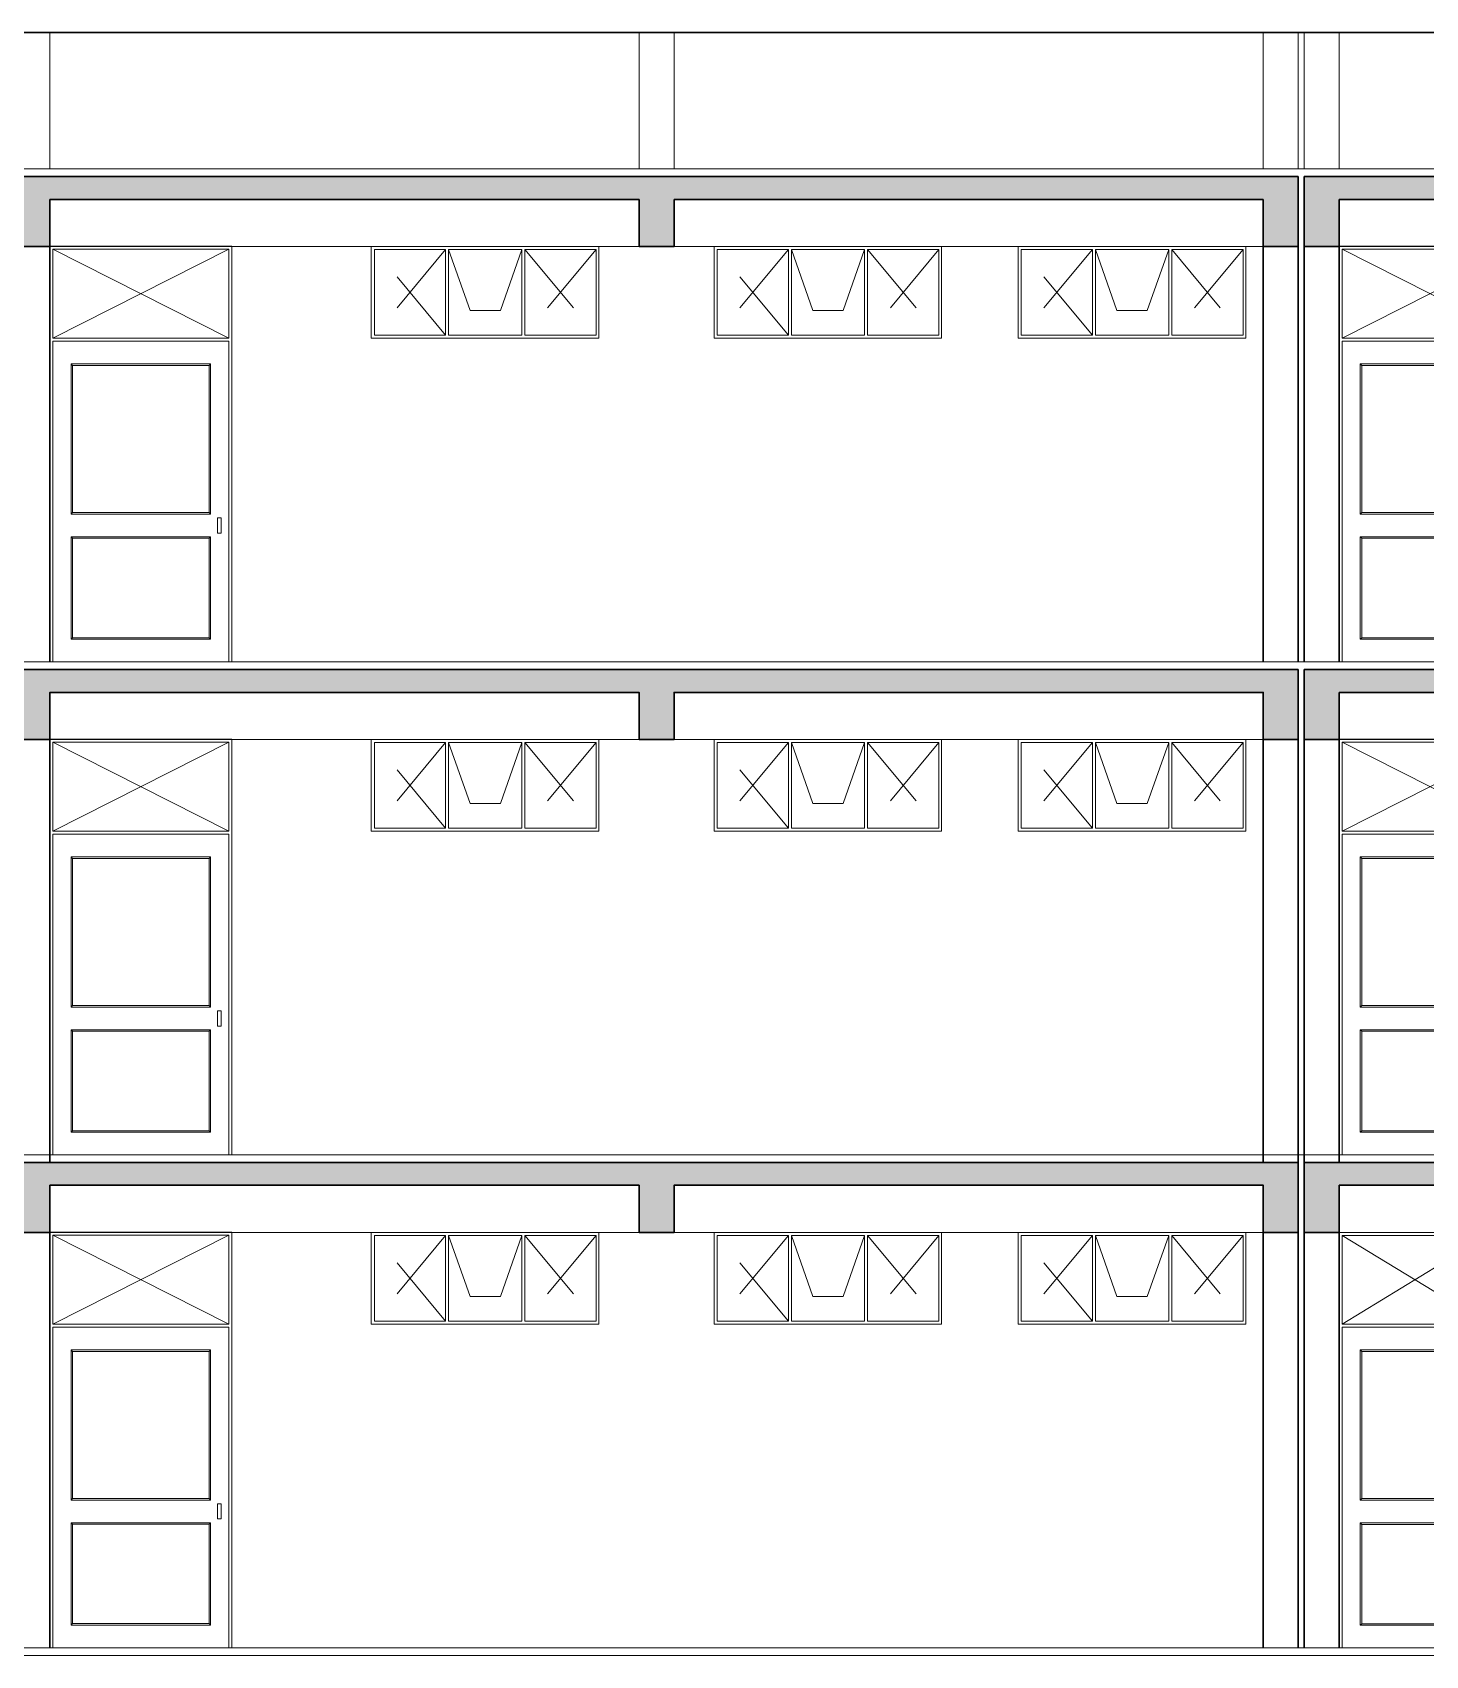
# Model space of a CAD drawing. Header units: metres. Extents: x 1545540 to 2027037, y 435419 to 693806.
# Drawn here: x 1994122 to 2003307, y 506841 to 517540 of the extents above; entities that cross this region are included whole.
import ezdxf

# ---------------------------------------------------------------- set-up
doc = ezdxf.new("R2010")
doc.units = ezdxf.units.M
doc.header["$LTSCALE"] = 1000
doc.linetypes.add('DASHED', pattern=[0.75, 0.5, -0.25])
doc.layers.add('almu. door', color=7, linetype='Continuous', lineweight=13, true_color=0x9ea9ad)
for name, color, linetype, lineweight in [('coloum hatch', 254, 'Continuous', 9), ('Column', 252, 'Continuous', 30), ('Door', 54, 'Continuous', 13), ('elevation', 1, 'Continuous', 13), ('elevation-2', 1, 'Continuous', 5), ('FLOOR FINISH', 10, 'Continuous', 15), ('Hatch', 8, 'Continuous', 13), ('SLAB', 5, 'Continuous', 30), ('Ventilator', 6, 'DASHED', 18), ('Wall', 7, 'Continuous', 30), ('wall l', 7, 'Continuous', 20)]:
    doc.layers.add(name, color=color, linetype=linetype, lineweight=lineweight)
pattern_1 = [(130, (5654835.2, 949344.85), (-215.178055, -18.8256405), [22.5, -247.5]), (185, (5654835.2, 949344.85), (41.6254, 225.65764), [18, -198]), (79.5486, (5654817.26, 949343.28), (-173.552814, 206.831863), [19.122057, -210.342634]), (133.8158, (5654835.2, 949404.85), (-320.172315, -49.655704), [33.75, -371.25]), (83.3644, (5654808.5, 949400.7), (-280.398812, 292.23536), [28.683086, -315.5139]), (188.8158, (5654835.2, 949404.85), (-280.398583, 292.23558), [27, -297]), (159, (5654805.2, 949389.85), (-179.072116, -120.785667), [22.5, -247.5]), (214, (5654805.2, 949389.85), (-72.9946, 217.545013), [18, -198]), (108.5486, (5654790.27, 949379.78), (-252.066789, 96.759149), [19.122057, -210.342634]), (142.5, (5654835.2, 949344.85), (-3.6479566, 99.8681561), [0, -195.6, 0, -201, 0, -198.75]), (172.5, (5654835.2, 949344.85), (-78.9208612, 118.3235135), [0, -114.6, 0, -191.1, 0, -75.75]), (212.5, (5654902.1, 949344.85), (-160.1467308, -6.7664615), [0, -75, 0, -234, 0, -310.5]), (222.5, (5654932.1, 949344.85), (-174.955851, 30.0314947), [0, -97.5, 0, -155.4, 0, -220.5])]

# ---------------------------------------------------------------- blocks, each defined once
blk = doc.blocks.new('Door')
at = {"layer": 'Door', "ltscale": 0.05}
for p, q in [((3648.704, 298.371), (3648.704, 301.111)), ((3648.704, 301.111), (3649.904, 301.111)), ((3648.724, 300.506), (3648.724, 301.091)), ((3648.724, 301.091), (3649.884, 301.091)), ((3648.724, 301.091), (3649.884, 300.506)), ((3649.884, 301.091), (3648.724, 300.506)), ((3649.884, 300.506), (3649.884, 301.091)), ((3649.904, 301.111), (3649.904, 298.371)), ((3649.904, 300.506), (3649.904, 301.071)), ((3649.884, 300.506), (3648.724, 300.506)), ((3649.884, 300.486), (3648.724, 300.486)), ((3649.764, 300.336), (3648.844, 300.336)), ((3648.844, 300.336), (3648.854, 300.326)), ((3649.754, 300.326), (3648.854, 300.326)), ((3649.754, 300.326), (3649.764, 300.336)), ((3648.854, 299.356), (3648.844, 299.346)), ((3648.844, 299.346), (3649.764, 299.346)), ((3648.854, 299.356), (3649.754, 299.356)), ((3649.754, 299.356), (3649.764, 299.346)), ((3648.844, 299.196), (3649.764, 299.196)), ((3648.854, 299.186), (3648.844, 299.196)), ((3648.854, 299.186), (3649.754, 299.186)), ((3649.754, 299.186), (3649.764, 299.196)), ((3648.854, 298.531), (3648.844, 298.521)), ((3649.764, 298.521), (3648.844, 298.521)), ((3649.754, 298.531), (3648.854, 298.531)), ((3649.754, 298.531), (3649.764, 298.521)), ((3649.904, 298.371), (3648.704, 298.371))]:
    blk.add_line(p, q, dxfattribs=at)
for points in [[(3648.724, 300.486), (3648.724, 298.371)], [(3649.884, 298.371), (3649.884, 300.486)], [(3648.844, 300.336), (3648.844, 299.346)], [(3648.854, 300.326), (3648.854, 299.356)], [(3649.754, 299.356), (3649.754, 300.326)], [(3649.764, 299.346), (3649.764, 300.336)], [(3648.844, 299.196), (3648.844, 298.521)], [(3648.854, 299.186), (3648.854, 298.531)], [(3649.754, 298.531), (3649.754, 299.186)], [(3649.764, 298.521), (3649.764, 299.196)]]:
    blk.add_lwpolyline(points, dxfattribs=at)
blk.add_lwpolyline([(3648.774, 299.321), (3648.799, 299.321), (3648.799, 299.221), (3648.774, 299.221)], close=True, dxfattribs=at)
blk = doc.blocks.new('tytu')
at = {"layer": 'almu. door', "ltscale": 0.05}
for p, q in [((3155.584, -596.056), (3155.584, -595.471)), ((3155.584, -595.471), (3156.544, -595.471)), ((3155.584, -595.471), (3156.544, -596.056)), ((3156.544, -595.471), (3155.584, -596.056)), ((3156.544, -596.056), (3156.544, -595.471)), ((3156.564, -595.451), (3156.564, -597.821)), ((3156.564, -596.056), (3156.564, -595.491)), ((3156.544, -596.056), (3155.584, -596.056)), ((3156.544, -596.076), (3155.584, -596.076)), ((3156.424, -596.226), (3155.704, -596.226)), ((3155.704, -596.226), (3155.714, -596.236)), ((3156.414, -596.236), (3155.714, -596.236)), ((3156.414, -596.236), (3156.424, -596.226)), ((3155.714, -597.206), (3155.704, -597.216)), ((3155.704, -597.216), (3156.424, -597.216)), ((3155.714, -597.206), (3156.414, -597.206)), ((3156.414, -597.206), (3156.424, -597.216)), ((3155.704, -597.366), (3156.424, -597.366)), ((3155.714, -597.376), (3155.704, -597.366)), ((3155.714, -597.376), (3156.414, -597.376)), ((3156.414, -597.376), (3156.424, -597.366)), ((3155.714, -598.031), (3155.704, -598.041)), ((3156.424, -598.041), (3155.704, -598.041)), ((3156.414, -598.031), (3155.714, -598.031)), ((3156.414, -598.031), (3156.424, -598.041)), ((3156.564, -598.19), (3155.564, -598.19))]:
    blk.add_line(p, q, dxfattribs=at)
for points in [[(3156.564, -595.451), (3155.564, -595.451), (3155.564, -598.19)], [(3156.564, -598.19), (3156.564, -596.031)], [(3155.584, -596.076), (3155.584, -598.19)], [(3156.544, -598.19), (3156.544, -596.076)], [(3155.704, -596.226), (3155.704, -597.216)], [(3155.714, -596.236), (3155.714, -597.206)], [(3156.414, -597.206), (3156.414, -596.236)], [(3156.424, -597.216), (3156.424, -596.226)], [(3155.704, -597.366), (3155.704, -598.041)], [(3155.714, -597.376), (3155.714, -598.031)], [(3156.414, -598.031), (3156.414, -597.376)], [(3156.424, -598.041), (3156.424, -597.366)]]:
    blk.add_lwpolyline(points, dxfattribs=at)
blk.add_lwpolyline([(3156.494, -597.241), (3156.469, -597.241), (3156.469, -597.341), (3156.494, -597.341)], close=True, dxfattribs=at)

msp = doc.modelspace()

# ---------------------------------------------------------------- hatches: boundary and pattern name
at = {"layer": 'Hatch', "ltscale": 0.05}
h = msp.add_hatch(dxfattribs=at)
h.set_pattern_fill('AR-CONC', color=256, scale=30, style=0)
h.set_pattern_definition(pattern_1)
h.paths.add_polyline_path([(1961087.1851, 516590.4103), (1981892.1851, 516590.4103), (1998352.1851, 516590.4103), (2002467.1851, 516590.4103), (2002467.1851, 516130.4103), (2002237.1851, 516130.4103), (2002237.1851, 516440.4103), (1998352.1851, 516440.4103), (1998352.1851, 516130.4103), (1998122.1851, 516130.4103), (1998122.1851, 516440.4103), (1994237.1851, 516440.4103), (1994237.1851, 516130.4103), (1994007.1851, 516130.4103), (1994007.1851, 516440.4103), (1990122.1851, 516440.4103), (1990122.1851, 516130.4103), (1989892.1851, 516130.4103), (1989892.1851, 516440.4103), (1986007.1851, 516440.4103), (1986007.1851, 516130.4103), (1985777.1851, 516130.4103), (1985777.1851, 516440.4103), (1981892.1851, 516440.4103), (1981892.1851, 516130.4103), (1981662.1851, 516130.4103), (1981662.1851, 516440.4103), (1977777.1851, 516440.4103), (1977777.1851, 516130.4103), (1977547.1851, 516130.4103), (1977547.1851, 516440.4103), (1973662.1851, 516440.4103), (1973662.1851, 516130.4103), (1973432.1851, 516130.4103), (1973432.1851, 516440.4103), (1969547.1851, 516440.4103), (1969547.1851, 516130.4103), (1969317.1851, 516130.4103), (1969317.1851, 516440.4103), (1965432.1851, 516440.4103), (1965432.1851, 516130.4103), (1965202.1851, 516130.4103), (1965202.1851, 516440.4103), (1961316.2869, 516440.4103), (1961316.2869, 516060.2694), (1961087.1851, 516060.2694)])
h = msp.add_hatch(dxfattribs=at)
h.set_pattern_fill('AR-CONC', color=256, scale=30, style=0)
h.set_pattern_definition(pattern_1)
h.paths.add_polyline_path([(2002507.1851, 516590.4103), (2019196.2869, 516590.4103), (2019196.2869, 516230.5512), (2019796.2869, 516205.5512), (2019796.2869, 516130.5512), (2019196.2869, 516130.5512), (2019196.2869, 516130.4103), (2018966.2869, 516130.4103), (2018966.2869, 516440.4103), (2015081.2869, 516440.4103), (2015081.2869, 516130.4103), (2014851.2869, 516130.4103), (2014851.2869, 516440.4103), (2010966.2869, 516440.4103), (2010966.2869, 516130.4103), (2010736.2869, 516130.4103), (2010736.2869, 516440.4103), (2006851.2869, 516440.4103), (2006851.2869, 516130.4103), (2006621.2869, 516130.4103), (2006621.2869, 516440.4103), (2002737.1851, 516440.4103), (2002737.1851, 516130.4103), (2002507.1851, 516130.4103)])
h = msp.add_hatch(dxfattribs=at)
h.set_pattern_fill('AR-CONC', color=256, scale=30, style=0)
h.set_pattern_definition([(130, (5654835.2, 962917.68), (-215.178055, -18.8256405), [22.5, -247.5]), (185, (5654835.2, 962917.68), (41.6254, 225.65764), [18, -198]), (79.5486, (5654817.26, 962916.11), (-173.552814, 206.831863), [19.122057, -210.342634]), (133.8158, (5654835.2, 962977.68), (-320.172315, -49.655704), [33.75, -371.25]), (83.3644, (5654808.5, 962973.54), (-280.398812, 292.23536), [28.683086, -315.5139]), (188.8158, (5654835.2, 962977.68), (-280.398583, 292.23558), [27, -297]), (159, (5654805.2, 962962.68), (-179.072116, -120.785667), [22.5, -247.5]), (214, (5654805.2, 962962.68), (-72.9946, 217.545013), [18, -198]), (108.5486, (5654790.27, 962952.62), (-252.066789, 96.759149), [19.122057, -210.342634]), (142.5, (5654835.2, 962917.68), (-3.6479566, 99.8681561), [0, -195.6, 0, -201, 0, -198.75]), (172.5, (5654835.2, 962917.68), (-78.9208612, 118.3235135), [0, -114.6, 0, -191.1, 0, -75.75]), (212.5, (5654902.1, 962917.68), (-160.1467308, -6.7664615), [0, -75, 0, -234, 0, -310.5]), (222.5, (5654932.1, 962917.68), (-174.955851, 30.0314947), [0, -97.5, 0, -155.4, 0, -220.5])])
h.paths.add_polyline_path([(1981892.1851, 513190.6183), (1981892.1851, 512880.6183), (1981662.1851, 512880.6183), (1981662.1851, 513190.6183), (1977777.1851, 513190.6183), (1977777.1851, 512880.6183), (1977547.1851, 512880.6183), (1977547.1851, 513190.6183), (1973662.1851, 513190.6183), (1973662.1851, 512880.6183), (1973432.1851, 512880.6183), (1973432.1851, 513190.6183), (1969547.1851, 513190.6183), (1969547.1851, 512880.6183), (1969317.1851, 512880.6183), (1969317.1851, 513190.6183), (1965432.1851, 513190.6183), (1965432.1851, 512880.6183), (1965202.1851, 512880.6183), (1965202.1851, 513190.6183), (1961317.1851, 513190.6183), (1961317.2081, 512810.4779), (1961087.2081, 512810.4779), (1961087.1851, 513340.6183), (1981892.1851, 513340.6183), (1998352.1851, 513340.6183), (2002467.1851, 513340.6183), (2002467.1851, 512880.6183), (2002237.1851, 512880.6183), (2002237.1851, 513190.6183), (1998352.1851, 513190.6183), (1998352.1851, 512880.6183), (1998122.1851, 512880.6183), (1998122.1851, 513190.6183), (1994237.1851, 513190.6183), (1994237.1851, 512880.6183), (1994007.1851, 512880.6183), (1994007.1851, 513190.6183), (1990122.1851, 513190.6183), (1990122.1851, 512880.6183), (1989892.1851, 512880.6183), (1989892.1851, 513190.6183), (1986007.1851, 513190.6183), (1986007.1851, 512880.6183), (1985777.1851, 512880.6183), (1985777.1851, 513190.6183)])
h = msp.add_hatch(dxfattribs=at)
h.set_pattern_fill('AR-CONC', color=256, scale=30, style=0)
h.set_pattern_definition(pattern_1)
h.paths.add_polyline_path([(2002507.1851, 513340.6183), (2019196.2869, 513340.6183), (2019196.2869, 512980.7592), (2019796.2869, 512955.7592), (2019796.2869, 512880.7592), (2019196.2869, 512880.7592), (2019196.2869, 512880.6183), (2018966.2869, 512880.6183), (2018966.2869, 513190.6183), (2015081.2869, 513190.6183), (2015081.2869, 512880.6183), (2014851.2869, 512880.6183), (2014851.2869, 513190.6183), (2010966.2869, 513190.6183), (2010966.2869, 512880.6183), (2010736.2869, 512880.6183), (2010736.2869, 513190.6183), (2006851.2869, 513190.6183), (2006851.2869, 512880.6183), (2006621.2869, 512880.6183), (2006621.2869, 513190.6183), (2002737.1851, 513190.6183), (2002737.1851, 512880.6183), (2002507.1851, 512880.6183)])
h = msp.add_hatch(dxfattribs=at)
h.set_pattern_fill('AR-CONC', color=256, scale=30, style=0)
h.set_pattern_definition([(130, (5654835.2, 959668.17), (-215.178055, -18.8256405), [22.5, -247.5]), (185, (5654835.2, 959668.17), (41.6254, 225.65764), [18, -198]), (79.5486, (5654817.26, 959666.6), (-173.552814, 206.831863), [19.122057, -210.342634]), (133.8158, (5654835.2, 959728.17), (-320.172315, -49.655704), [33.75, -371.25]), (83.3644, (5654808.5, 959724.03), (-280.398812, 292.23536), [28.683086, -315.5139]), (188.8158, (5654835.2, 959728.17), (-280.398583, 292.23558), [27, -297]), (159, (5654805.2, 959713.17), (-179.072116, -120.785667), [22.5, -247.5]), (214, (5654805.2, 959713.17), (-72.9946, 217.545013), [18, -198]), (108.5486, (5654790.27, 959703.1), (-252.066789, 96.759149), [19.122057, -210.342634]), (142.5, (5654835.2, 959668.17), (-3.6479566, 99.8681561), [0, -195.6, 0, -201, 0, -198.75]), (172.5, (5654835.2, 959668.17), (-78.9208612, 118.3235135), [0, -114.6, 0, -191.1, 0, -75.75]), (212.5, (5654902.1, 959668.17), (-160.1467308, -6.7664615), [0, -75, 0, -234, 0, -310.5]), (222.5, (5654932.1, 959668.17), (-174.955851, 30.0314947), [0, -97.5, 0, -155.4, 0, -220.5])])
h.paths.add_polyline_path([(1981892.1851, 509941.1075), (1981892.1851, 509631.1075), (1981662.1851, 509631.1075), (1981662.1851, 509941.1075), (1977777.1851, 509941.1075), (1977777.1851, 509631.1075), (1977547.1851, 509631.1075), (1977547.1851, 509941.1075), (1973662.1851, 509941.1075), (1973662.1851, 509631.1075), (1973432.1851, 509631.1075), (1973432.1851, 509941.1075), (1969547.1851, 509941.1075), (1969547.1851, 509631.1075), (1969317.1851, 509631.1075), (1969317.1851, 509941.1075), (1965432.1851, 509941.1075), (1965432.1851, 509631.1075), (1965202.1851, 509631.1075), (1965202.1851, 509941.1075), (1961317.1851, 509941.1075), (1961317.2081, 509560.9671), (1961087.2081, 509560.9671), (1961087.1851, 510091.1075), (1981892.1851, 510091.1075), (1998352.1851, 510091.1075), (2002467.1851, 510091.1075), (2002467.1851, 509631.1075), (2002237.1851, 509631.1075), (2002237.1851, 509941.1075), (1998352.1851, 509941.1075), (1998352.1851, 509631.1075), (1998122.1851, 509631.1075), (1998122.1851, 509941.1075), (1994237.1851, 509941.1075), (1994237.1851, 509631.1075), (1994007.1851, 509631.1075), (1994007.1851, 509941.1075), (1990122.1851, 509941.1075), (1990122.1851, 509631.1075), (1989892.1851, 509631.1075), (1989892.1851, 509941.1075), (1986007.1851, 509941.1075), (1986007.1851, 509631.1075), (1985777.1851, 509631.1075), (1985777.1851, 509941.1075)])
h = msp.add_hatch(dxfattribs=at)
h.set_pattern_fill('AR-CONC', color=256, scale=30, style=0)
h.set_pattern_definition(pattern_1)
h.paths.add_polyline_path([(2002507.1851, 510090.9671), (2019196.2869, 510090.9671), (2019196.2869, 509731.108), (2019796.2869, 509706.108), (2019796.2869, 509631.108), (2019196.2869, 509631.108), (2019196.2869, 509630.9671), (2018966.2869, 509630.9671), (2018966.2869, 509940.9671), (2015081.2869, 509940.9671), (2015081.2869, 509630.9671), (2014851.2869, 509630.9671), (2014851.2869, 509940.9671), (2010966.2869, 509940.9671), (2010966.2869, 509630.9671), (2010736.2869, 509630.9671), (2010736.2869, 509940.9671), (2006851.2869, 509940.9671), (2006851.2869, 509630.9671), (2006621.2869, 509630.9671), (2006621.2869, 509940.9671), (2002737.1851, 509940.9671), (2002737.1851, 509630.9671), (2002507.1851, 509630.9671)])

# ---------------------------------------------------------------- linework, layer by layer
at = {"layer": 'coloum hatch', "ltscale": 0.05}
for p, q in [((1994237.1851, 516640.4103), (1994237.1851, 517540.4103)), ((1998122.1851, 516640.4103), (1998122.1851, 517540.4103)), ((1998352.1851, 516640.4103), (1998352.1851, 517540.4103)), ((2002237.1851, 516640.4103), (2002237.1851, 517540.4103)), ((2002467.1851, 516640.4103), (2002467.1851, 517540.4103)), ((2002507.1851, 516640.4103), (2002507.1851, 517540.4103)), ((2002737.1851, 516640.4103), (2002737.1851, 517540.4103)), ((1994237.1851, 516130.4103), (1994237.1851, 513390.6183)), ((1994237.1851, 512880.6183), (1994237.1851, 510090.9671)), ((1994237.1851, 509630.9671), (1994237.1851, 506891.316))]:
    msp.add_line(p, q, dxfattribs=at)
at = {"layer": 'Column', "ltscale": 0.05}
for p, q in [((1994237.1851, 513390.6183), (1994237.1851, 516130.4103)), ((2002237.1851, 513389.9625), (2002237.1851, 516130.4103)), ((2002467.1851, 513390.6183), (2002467.1851, 516130.4103)), ((2002507.1851, 513390.6183), (2002507.1851, 516130.4103)), ((2002737.1851, 513390.6183), (2002737.1851, 516130.4103)), ((1994237.1851, 510090.9671), (1994237.1851, 512880.6183)), ((2002237.1851, 510090.9671), (2002237.1851, 512880.6183)), ((2002467.1851, 510090.9671), (2002467.1851, 512880.6183)), ((2002507.1851, 510090.9671), (2002507.1851, 512880.6183)), ((2002737.1851, 510090.9671), (2002737.1851, 512880.6183)), ((1994237.1851, 506891.316), (1994237.1851, 509630.9671)), ((2002237.1851, 506891.316), (2002237.1851, 509630.9671)), ((2002467.1851, 506891.316), (2002467.1851, 509630.9671)), ((2002507.1851, 506891.316), (2002507.1851, 509630.9671)), ((2002737.1851, 506891.316), (2002737.1851, 509630.9671))]:
    msp.add_line(p, q, dxfattribs=at)
at = {"layer": 'elevation', "ltscale": 0.05}
for p, q in [((2002470.6673, 516640.4103), (1961317.1851, 516640.4103)), ((2018966.2869, 516640.4103), (2002467.1851, 516640.4103)), ((2018966.2869, 513390.6183), (1961086.287, 513390.6183)), ((2018966.2869, 510140.9671), (1961086.287, 510140.9671))]:
    msp.add_line(p, q, dxfattribs=at)
at = {"layer": 'elevation-2', "ltscale": 0.05}
for p, q in [((1998122.1851, 516130.4103), (1994237.1851, 516130.4103)), ((2002237.1851, 516130.4103), (1998352.1851, 516130.4103)), ((2006621.2869, 516130.4103), (2002736.2869, 516130.4103)), ((1998122.1851, 512880.6183), (1994237.1851, 512880.6183)), ((2002237.1851, 512880.6183), (1998352.1851, 512880.6183)), ((2006621.2869, 512880.6183), (2002736.2869, 512880.6183)), ((1998122.1851, 509630.9671), (1994237.1851, 509630.9671)), ((2002237.1851, 509630.9671), (1998352.1851, 509630.9671)), ((2006622.1851, 509630.9671), (2002737.1851, 509630.9671))]:
    msp.add_line(p, q, dxfattribs=at)
at = {"layer": 'FLOOR FINISH', "ltscale": 0.05}
for p, q in [((2018966.2869, 513390.7592), (1961086.287, 513390.7592)), ((2018966.2869, 510140.9671), (1961086.287, 510140.9671)), ((2002470.6673, 510140.9671), (2002467.1851, 510140.9671)), ((2018966.2869, 506891.316), (1956256.287, 506891.316))]:
    msp.add_line(p, q, dxfattribs=at)
at = {"layer": 'SLAB', "ltscale": 0.05}
for p, q in [((1998352.1851, 516590.4103), (1981892.1851, 516590.4103)), ((2002467.1851, 516590.4103), (1998352.1851, 516590.4103)), ((2002467.1851, 516130.4103), (2002467.1851, 516590.4103)), ((2019196.2869, 516590.4103), (2002507.1851, 516590.4103)), ((2002507.1851, 516130.4103), (2002507.1851, 516590.4103)), ((1998122.1851, 516440.4103), (1994237.1851, 516440.4103)), ((1994237.1851, 516130.4103), (1994237.1851, 516440.4103)), ((1998122.1851, 516130.4103), (1998122.1851, 516440.4103)), ((2002237.1851, 516440.4103), (1998352.1851, 516440.4103)), ((1998352.1851, 516130.4103), (1998352.1851, 516440.4103)), ((2002237.1851, 516130.4103), (2002237.1851, 516440.4103)), ((2006621.2869, 516440.4103), (2002737.1851, 516440.4103)), ((2002737.1851, 516130.4103), (2002737.1851, 516440.4103)), ((1994237.1851, 516130.4103), (1994007.1851, 516130.4103)), ((1998352.1851, 516130.4103), (1998122.1851, 516130.4103)), ((2002467.1851, 516130.4103), (2002237.1851, 516130.4103)), ((2002737.1851, 516130.4103), (2002507.1851, 516130.4103)), ((2019196.2869, 513340.6183), (2002507.1851, 513340.6183)), ((2002507.1851, 512880.6183), (2002507.1851, 513340.6183)), ((2006621.2869, 513190.6183), (2002737.1851, 513190.6183)), ((2002737.1851, 512880.6183), (2002737.1851, 513190.6183)), ((2002737.1851, 512880.6183), (2002507.1851, 512880.6183)), ((2019196.2869, 510090.9671), (2002507.1851, 510090.9671)), ((2002507.1851, 509630.9671), (2002507.1851, 510090.9671)), ((2006621.2869, 509940.9671), (2002737.1851, 509940.9671)), ((2002737.1851, 509630.9671), (2002737.1851, 509940.9671)), ((2002737.1851, 509630.9671), (2002507.1851, 509630.9671))]:
    msp.add_line(p, q, dxfattribs=at)
for points in [[(1961087.1851, 513340.6183), (1981892.1851, 513340.6183), (1998352.1851, 513340.6183), (2002467.1851, 513340.6183), (2002467.1851, 512880.6183), (2002237.1851, 512880.6183), (2002237.1851, 513190.6183), (1998352.1851, 513190.6183), (1998352.1851, 512880.6183), (1998122.1851, 512880.6183), (1998122.1851, 513190.6183), (1994237.1851, 513190.6183), (1994237.1851, 512880.6183), (1994007.1851, 512880.6183), (1994007.1851, 513190.6183), (1990122.1851, 513190.6183), (1990122.1851, 512880.6183), (1989892.1851, 512880.6183), (1989892.1851, 513190.6183), (1986007.1851, 513190.6183), (1986007.1851, 512880.6183), (1985777.1851, 512880.6183), (1985777.1851, 513190.6183), (1981892.1851, 513190.6183)], [(1981892.1851, 510090.9671), (1998352.1851, 510090.9671), (2002467.1851, 510090.9671), (2002467.1851, 509630.9671), (2002237.1851, 509630.9671), (2002237.1851, 509940.9671), (1998352.1851, 509940.9671), (1998352.1851, 509630.9671), (1998122.1851, 509630.9671), (1998122.1851, 509940.9671), (1994237.1851, 509940.9671), (1994237.1851, 509630.9671), (1994007.1851, 509630.9671)]]:
    msp.add_lwpolyline(points, dxfattribs=at)
at = {"layer": 'Ventilator', "linetype": 'Continuous'}
for p, q in [((1996376.2869, 516110.4103), (1996846.2869, 516110.4103)), ((1996376.2869, 515545.4103), (1996376.2869, 516110.4103)), ((1996846.2869, 515545.4103), (1996846.2869, 516110.4103)), ((1996866.2869, 516110.4103), (1997348.7869, 516110.4103)), ((1996866.2869, 515545.4103), (1996866.2869, 516110.4103)), ((1997348.7869, 516110.4103), (1997348.7869, 515545.4103)), ((1997368.7869, 516110.4103), (1997838.7869, 516110.4103)), ((1997368.7869, 516110.4103), (1997368.7869, 515545.4103)), ((1997838.7869, 516110.4103), (1997838.7869, 515545.4103)), ((1998636.2869, 516110.4103), (1999106.2869, 516110.4103)), ((1998636.2869, 515545.4103), (1998636.2869, 516110.4103)), ((1999106.2869, 515545.4103), (1999106.2869, 516110.4103)), ((1999126.2869, 516110.4103), (1999608.7869, 516110.4103)), ((1999126.2869, 515545.4103), (1999126.2869, 516110.4103)), ((1999608.7869, 516110.4103), (1999608.7869, 515545.4103)), ((1999628.7869, 516110.4103), (2000098.7869, 516110.4103)), ((1999628.7869, 516110.4103), (1999628.7869, 515545.4103)), ((2000098.7869, 516110.4103), (2000098.7869, 515545.4103)), ((2000641.2869, 516110.4103), (2001111.2869, 516110.4103)), ((2000641.2869, 515545.4103), (2000641.2869, 516110.4103)), ((2001111.2869, 515545.4103), (2001111.2869, 516110.4103)), ((2001131.2869, 516110.4103), (2001613.7869, 516110.4103)), ((2001131.2869, 515545.4103), (2001131.2869, 516110.4103)), ((2001613.7869, 516110.4103), (2001613.7869, 515545.4103)), ((2001633.7869, 516110.4103), (2002103.7869, 516110.4103)), ((2001633.7869, 516110.4103), (2001633.7869, 515545.4103)), ((2002103.7869, 516110.4103), (2002103.7869, 515545.4103)), ((1996846.2869, 515545.4103), (1996376.2869, 515545.4103)), ((1997348.7869, 515545.4103), (1996866.2869, 515545.4103)), ((1997838.7869, 515545.4103), (1997368.7869, 515545.4103)), ((1999106.2869, 515545.4103), (1998636.2869, 515545.4103)), ((1999608.7869, 515545.4103), (1999126.2869, 515545.4103)), ((2000098.7869, 515545.4103), (1999628.7869, 515545.4103)), ((2001111.2869, 515545.4103), (2000641.2869, 515545.4103)), ((2001613.7869, 515545.4103), (2001131.2869, 515545.4103)), ((2002103.7869, 515545.4103), (2001633.7869, 515545.4103)), ((1996376.2869, 512860.6183), (1996846.2869, 512860.6183)), ((1996376.2869, 512295.6183), (1996376.2869, 512860.6183)), ((1996846.2869, 512295.6183), (1996846.2869, 512860.6183)), ((1996866.2869, 512860.6183), (1997348.7869, 512860.6183)), ((1996866.2869, 512295.6183), (1996866.2869, 512860.6183)), ((1997348.7869, 512860.6183), (1997348.7869, 512295.6183)), ((1997368.7869, 512860.6183), (1997838.7869, 512860.6183)), ((1997368.7869, 512860.6183), (1997368.7869, 512295.6183)), ((1997838.7869, 512860.6183), (1997838.7869, 512295.6183)), ((1998636.2869, 512860.6183), (1999106.2869, 512860.6183)), ((1998636.2869, 512295.6183), (1998636.2869, 512860.6183)), ((1999106.2869, 512295.6183), (1999106.2869, 512860.6183)), ((1999126.2869, 512860.6183), (1999608.7869, 512860.6183)), ((1999126.2869, 512295.6183), (1999126.2869, 512860.6183)), ((1999608.7869, 512860.6183), (1999608.7869, 512295.6183)), ((1999628.7869, 512860.6183), (2000098.7869, 512860.6183)), ((1999628.7869, 512860.6183), (1999628.7869, 512295.6183)), ((2000098.7869, 512860.6183), (2000098.7869, 512295.6183)), ((2000641.2869, 512860.6183), (2001111.2869, 512860.6183)), ((2000641.2869, 512295.6183), (2000641.2869, 512860.6183)), ((2001111.2869, 512295.6183), (2001111.2869, 512860.6183)), ((2001131.2869, 512860.6183), (2001613.7869, 512860.6183)), ((2001131.2869, 512295.6183), (2001131.2869, 512860.6183)), ((2001613.7869, 512860.6183), (2001613.7869, 512295.6183)), ((2001633.7869, 512860.6183), (2002103.7869, 512860.6183)), ((2001633.7869, 512860.6183), (2001633.7869, 512295.6183)), ((2002103.7869, 512860.6183), (2002103.7869, 512295.6183)), ((1996846.2869, 512295.6183), (1996376.2869, 512295.6183)), ((1997348.7869, 512295.6183), (1996866.2869, 512295.6183)), ((1997838.7869, 512295.6183), (1997368.7869, 512295.6183)), ((1999106.2869, 512295.6183), (1998636.2869, 512295.6183)), ((1999608.7869, 512295.6183), (1999126.2869, 512295.6183)), ((2000098.7869, 512295.6183), (1999628.7869, 512295.6183)), ((2001111.2869, 512295.6183), (2000641.2869, 512295.6183)), ((2001613.7869, 512295.6183), (2001131.2869, 512295.6183)), ((2002103.7869, 512295.6183), (2001633.7869, 512295.6183)), ((1996376.2869, 509610.9671), (1996846.2869, 509610.9671)), ((1996376.2869, 509045.9671), (1996376.2869, 509610.9671)), ((1996846.2869, 509045.9671), (1996846.2869, 509610.9671)), ((1996866.2869, 509610.9671), (1997348.7869, 509610.9671)), ((1996866.2869, 509045.9671), (1996866.2869, 509610.9671)), ((1997348.7869, 509610.9671), (1997348.7869, 509045.9671)), ((1997368.7869, 509610.9671), (1997838.7869, 509610.9671)), ((1997368.7869, 509610.9671), (1997368.7869, 509045.9671)), ((1997838.7869, 509610.9671), (1997838.7869, 509045.9671)), ((1998636.2869, 509610.9671), (1999106.2869, 509610.9671)), ((1998636.2869, 509045.9671), (1998636.2869, 509610.9671)), ((1999106.2869, 509045.9671), (1999106.2869, 509610.9671)), ((1999126.2869, 509610.9671), (1999608.7869, 509610.9671)), ((1999126.2869, 509045.9671), (1999126.2869, 509610.9671)), ((1999608.7869, 509610.9671), (1999608.7869, 509045.9671)), ((1999628.7869, 509610.9671), (2000098.7869, 509610.9671)), ((1999628.7869, 509610.9671), (1999628.7869, 509045.9671)), ((2000098.7869, 509610.9671), (2000098.7869, 509045.9671)), ((2000641.2869, 509610.9671), (2001111.2869, 509610.9671)), ((2000641.2869, 509045.9671), (2000641.2869, 509610.9671)), ((2001111.2869, 509045.9671), (2001111.2869, 509610.9671)), ((2001131.2869, 509610.9671), (2001613.7869, 509610.9671)), ((2001131.2869, 509045.9671), (2001131.2869, 509610.9671)), ((2001613.7869, 509610.9671), (2001613.7869, 509045.9671)), ((2001633.7869, 509610.9671), (2002103.7869, 509610.9671)), ((2001633.7869, 509610.9671), (2001633.7869, 509045.9671)), ((2002103.7869, 509610.9671), (2002103.7869, 509045.9671)), ((1996846.2869, 509045.9671), (1996376.2869, 509045.9671)), ((1997348.7869, 509045.9671), (1996866.2869, 509045.9671)), ((1997838.7869, 509045.9671), (1997368.7869, 509045.9671)), ((1999106.2869, 509045.9671), (1998636.2869, 509045.9671)), ((1999608.7869, 509045.9671), (1999126.2869, 509045.9671)), ((2000098.7869, 509045.9671), (1999628.7869, 509045.9671)), ((2001111.2869, 509045.9671), (2000641.2869, 509045.9671)), ((2001613.7869, 509045.9671), (2001131.2869, 509045.9671)), ((2002103.7869, 509045.9671), (2001633.7869, 509045.9671))]:
    msp.add_line(p, q, dxfattribs=at)
at = {"layer": 'Ventilator'}
for p, q in [((1996846.2869, 516110.4103), (1996376.2869, 515545.4103)), ((1996846.2869, 515545.4103), (1996376.2869, 516110.4103)), ((1996866.2869, 516110.4103), (1997007.8082, 515708.4676)), ((1997348.7869, 516110.4103), (1997207.2657, 515708.4676)), ((1997368.7869, 516110.4103), (1997838.7869, 515545.4103)), ((1997838.7869, 516110.4103), (1997368.7869, 515545.4103)), ((1999106.2869, 516110.4103), (1998636.2869, 515545.4103)), ((1999106.2869, 515545.4103), (1998636.2869, 516110.4103)), ((1999126.2869, 516110.4103), (1999267.8082, 515708.4676)), ((1999608.7869, 516110.4103), (1999467.2657, 515708.4676)), ((1999628.7869, 516110.4103), (2000098.7869, 515545.4103)), ((2000098.7869, 516110.4103), (1999628.7869, 515545.4103)), ((2001111.2869, 516110.4103), (2000641.2869, 515545.4103)), ((2001111.2869, 515545.4103), (2000641.2869, 516110.4103)), ((2001131.2869, 516110.4103), (2001272.8082, 515708.4676)), ((2001613.7869, 516110.4103), (2001472.2657, 515708.4676)), ((2001633.7869, 516110.4103), (2002103.7869, 515545.4103)), ((2002103.7869, 516110.4103), (2001633.7869, 515545.4103)), ((1997207.2657, 515708.4676), (1997007.8082, 515708.4676)), ((1999467.2657, 515708.4676), (1999267.8082, 515708.4676)), ((2001472.2657, 515708.4676), (2001272.8082, 515708.4676)), ((1996846.2869, 512860.6183), (1996376.2869, 512295.6183)), ((1996846.2869, 512295.6183), (1996376.2869, 512860.6183)), ((1996866.2869, 512860.6183), (1997007.8082, 512458.6756)), ((1997348.7869, 512860.6183), (1997207.2657, 512458.6756)), ((1997368.7869, 512860.6183), (1997838.7869, 512295.6183)), ((1997838.7869, 512860.6183), (1997368.7869, 512295.6183)), ((1999106.2869, 512860.6183), (1998636.2869, 512295.6183)), ((1999106.2869, 512295.6183), (1998636.2869, 512860.6183)), ((1999126.2869, 512860.6183), (1999267.8082, 512458.6756)), ((1999608.7869, 512860.6183), (1999467.2657, 512458.6756)), ((1999628.7869, 512860.6183), (2000098.7869, 512295.6183)), ((2000098.7869, 512860.6183), (1999628.7869, 512295.6183)), ((2001111.2869, 512860.6183), (2000641.2869, 512295.6183)), ((2001111.2869, 512295.6183), (2000641.2869, 512860.6183)), ((2001131.2869, 512860.6183), (2001272.8082, 512458.6756)), ((2001613.7869, 512860.6183), (2001472.2657, 512458.6756)), ((2001633.7869, 512860.6183), (2002103.7869, 512295.6183)), ((2002103.7869, 512860.6183), (2001633.7869, 512295.6183)), ((1997207.2657, 512458.6756), (1997007.8082, 512458.6756)), ((1999467.2657, 512458.6756), (1999267.8082, 512458.6756)), ((2001472.2657, 512458.6756), (2001272.8082, 512458.6756)), ((1996846.2869, 509610.9671), (1996376.2869, 509045.9671)), ((1996846.2869, 509045.9671), (1996376.2869, 509610.9671)), ((1996866.2869, 509610.9671), (1997007.8082, 509209.0245)), ((1997348.7869, 509610.9671), (1997207.2657, 509209.0245)), ((1997368.7869, 509610.9671), (1997838.7869, 509045.9671)), ((1997838.7869, 509610.9671), (1997368.7869, 509045.9671)), ((1999106.2869, 509610.9671), (1998636.2869, 509045.9671)), ((1999106.2869, 509045.9671), (1998636.2869, 509610.9671)), ((1999126.2869, 509610.9671), (1999267.8082, 509209.0245)), ((1999608.7869, 509610.9671), (1999467.2657, 509209.0245)), ((1999628.7869, 509610.9671), (2000098.7869, 509045.9671)), ((2000098.7869, 509610.9671), (1999628.7869, 509045.9671)), ((2001111.2869, 509610.9671), (2000641.2869, 509045.9671)), ((2001111.2869, 509045.9671), (2000641.2869, 509610.9671)), ((2001131.2869, 509610.9671), (2001272.8082, 509209.0245)), ((2001613.7869, 509610.9671), (2001472.2657, 509209.0245)), ((2001633.7869, 509610.9671), (2002103.7869, 509045.9671)), ((2002103.7869, 509610.9671), (2001633.7869, 509045.9671)), ((1997207.2657, 509209.0245), (1997007.8082, 509209.0245)), ((1999467.2657, 509209.0245), (1999267.8082, 509209.0245)), ((2001472.2657, 509209.0245), (2001272.8082, 509209.0245))]:
    msp.add_line(p, q, dxfattribs=at)
at = {"layer": 'Ventilator', "linetype": 'Continuous'}
for points in [[(1996866.2869, 515525.4103), (1996356.2869, 515525.4103), (1996356.2869, 516130.4103), (1997856.2869, 516130.4103), (1997856.2869, 515525.4103), (1996866.2869, 515525.4103)], [(1999126.2869, 515525.4103), (1998616.2869, 515525.4103), (1998616.2869, 516130.4103), (2000116.2869, 516130.4103), (2000116.2869, 515525.4103), (1999126.2869, 515525.4103)], [(2001131.2869, 515525.4103), (2000621.2869, 515525.4103), (2000621.2869, 516130.4103), (2002121.2869, 516130.4103), (2002121.2869, 515525.4103), (2001131.2869, 515525.4103)], [(1996866.2869, 512275.6183), (1996356.2869, 512275.6183), (1996356.2869, 512880.6183), (1997856.2869, 512880.6183), (1997856.2869, 512275.6183), (1996866.2869, 512275.6183)], [(1999126.2869, 512275.6183), (1998616.2869, 512275.6183), (1998616.2869, 512880.6183), (2000116.2869, 512880.6183), (2000116.2869, 512275.6183), (1999126.2869, 512275.6183)], [(2001131.2869, 512275.6183), (2000621.2869, 512275.6183), (2000621.2869, 512880.6183), (2002121.2869, 512880.6183), (2002121.2869, 512275.6183), (2001131.2869, 512275.6183)], [(1996866.2869, 509025.9671), (1996356.2869, 509025.9671), (1996356.2869, 509630.9671), (1997856.2869, 509630.9671), (1997856.2869, 509025.9671), (1996866.2869, 509025.9671)], [(1999126.2869, 509025.9671), (1998616.2869, 509025.9671), (1998616.2869, 509630.9671), (2000116.2869, 509630.9671), (2000116.2869, 509025.9671), (1999126.2869, 509025.9671)], [(2001131.2869, 509025.9671), (2000621.2869, 509025.9671), (2000621.2869, 509630.9671), (2002121.2869, 509630.9671), (2002121.2869, 509025.9671), (2001131.2869, 509025.9671)]]:
    msp.add_lwpolyline(points, dxfattribs=at)
at = {"layer": 'Wall', "ltscale": 0.05}
for p, q in [((2002467.1851, 517540.4103), (1961087.1851, 517540.4103)), ((2019196.2869, 517540.4103), (2002467.1851, 517540.4103))]:
    msp.add_line(p, q, dxfattribs=at)
at = {"layer": 'wall l', "ltscale": 0.05}
msp.add_line((2018966.2869, 506841.316), (1969547.1851, 506841.316), dxfattribs=at)

# ---------------------------------------------------------------- block references
at = {"layer": 'almu. door', "xscale": 999.9999998279076, "yscale": 999.9999998279076, "zscale": 999.9999998279076}
msp.add_blockref('tytu', (-1152827.0831, 1105081.7943), dxfattribs=at)
at = {"layer": 'Door', "xscale": -999.9999998279076, "yscale": 999.9999998279076, "zscale": 999.9999998279076}
for p in [(5644140.7921, 215019.8833), (5652640.7921, 215019.8833), (5644140.7921, 211770.0913), (5652640.7921, 211770.0913), (5644140.7921, 208520.5106)]:
    msp.add_blockref('Door', p, dxfattribs=at)

doc.saveas('drawing.dxf')
